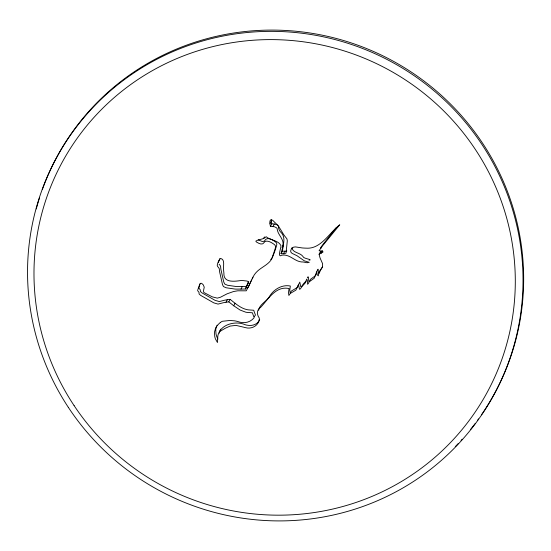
<?xml version="1.0" encoding="UTF-8"?>
<svg xmlns="http://www.w3.org/2000/svg" width="551" height="551" viewBox="0 0 551 551"><rect width="100%" height="100%" fill="white"/><g stroke="black" fill="none" stroke-linecap="round" stroke-linejoin="round"><path stroke-width="0.83" d="M258.66 310.309C259.425 304.118 267.187 301.266 269.866 295.825C274.226 289.075 282.222 284.385 290.336 286.017L289.778 290.177L290.163 292.939L291.513 290.942L297.141 287.622L299.785 282.126L300.756 286.734L301.666 286.355L303.146 284.192A27.777 27.219 26.8 0 1 304.489 282.691L306.074 281.058M307.334 277.938C309.276 273.082 307.913 285.177 309.834 280.604A4.284 4.194 26.8 0 1 310.557 279.267L315.571 275.624M282.105 247.64C285.873 239.802 277.635 235.594 277.16 228.755A2.603 2.555 26.8 0 0 276.636 227.887L274.556 226.764L270.507 226.337C268.84 221.564 270.018 216.605 274.618 222.246A55.327 54.212 26.8 0 1 276.244 223.796L278.868 226.723L282.394 232.474A57.394 56.243 26.8 0 0 284.433 235.711L286.913 238.824L287.319 240.78L286.031 253.088L284.481 253.708A7.686 7.535 26.8 0 1 283.538 253.735L281.106 253.674C282.408 246.579 287.099 237.729 280.328 231.682C278.992 230.139 278.496 228.19 278.441 226.227A2.603 2.555 26.8 0 0 278.124 225.621M292.009 247.633C292.202 252.909 300.309 252.475 303.002 256.546C303.016 258.729 313.712 259.59 309.056 260.196M281.106 253.674L282.387 251.146L283.379 245.112M218.527 262.4L219.016 260.616A19.836 19.443 26.8 0 1 219.849 258.633M316.343 273.661L316.584 272.621M316.873 271.498C319.305 265.692 317.059 272.428 319.422 273.324M216.426 326.571L215.751 329.567L215.978 333.63A19.753 19.361 26.8 0 0 216.681 336.358L217.852 339.03M200.013 283.841L198.932 287.684A1.756 1.722 26.8 0 0 199.076 288.387L200.199 289.702A1.811 1.77 26.8 0 1 200.323 290.432L200.371 291.424L201.88 292.822L215.083 300.343L219.326 301.569L222.935 300.632A41.835 40.994 26.8 0 1 225.249 300.061L230.07 299.331C235.249 303.305 240.346 308.161 246.938 309.621A16.502 16.172 26.8 0 0 249.651 309.972L253.722 310.247L254.417 312.396A17.343 16.998 26.8 0 0 254.865 313.505L255.361 314.731A1.026 1.006 26.8 0 1 255.32 315.282L254.225 316.563M315.868 275.114L316.116 274.481M248.763 281.602L248.487 282.277M251.559 279.977L248.418 287.037L246.986 288.373M245.395 289.027L247.613 283.813A38.198 37.434 26.8 0 0 248.033 282.704C249.19 280.493 244.968 281.079 243.845 280.659A40.705 39.892 26.8 0 0 241.152 280.5C234.54 281.43 223.3 283.159 223.899 273.076A59.57 58.372 26.8 0 1 223.596 270.169C222.948 266.898 225.338 259.342 220.848 258.488A3.712 3.637 26.8 0 0 219.952 259.06L218.575 261.167A19.836 19.443 26.8 0 0 217.741 263.144L217.211 265.279L217.507 266.236A7.611 7.459 26.8 0 0 218.416 267.407L218.644 267.683A4.332 4.25 26.8 0 1 219.312 268.957L219.532 271.264A23.913 23.431 26.8 0 0 220.097 273.95L222.466 284.481L223.424 286.548L226.192 287.78L234.747 289.027A21.248 20.821 26.8 0 0 236.131 289.123L245.395 289.027L247.151 285.384M247.289 285.067L247.702 284.096M247.95 283.538L248.184 282.987L246.903 285.521M252.2 278.517L252.84 277.146M220.283 322.555A19.14 18.755 26.8 0 0 215.593 328.169L214.477 332.101L214.704 336.165A19.753 19.361 26.8 0 0 215.4 338.886L217.459 342.522L217.824 336.158A11.275 11.048 26.8 0 1 218.224 334.45L219.401 331.723L225.325 328.224L230.16 326.075L235.938 325.379L243.811 327.204A9.897 9.698 26.8 0 0 245.718 327.693C252.007 329.491 259.569 325.042 259.321 318.127C256.656 314.828 256.532 309.552 260.678 307.327C268.399 299.124 275.72 285.693 289.055 288.545L288.497 292.705L288.882 295.467L290.232 293.469L295.859 290.15L298.511 284.653L299.482 289.268L300.385 288.882L301.872 286.72A27.777 27.219 26.8 0 1 303.215 285.225L305.509 282.622L306.638 279.137L307.313 280.094L307.61 284.302L308.56 283.131A4.284 4.194 26.8 0 1 309.283 281.802L314.29 278.152L316.722 271.615L317.169 274.687L318.313 275.858L318.616 273.289L322.569 266.877L322.604 263.729L320.048 257.951L319.098 254.286L323.134 251.903L320.937 250.884A10.834 10.614 26.8 0 1 320.124 250.905L319.077 250.733L322.349 246.077L339.747 224.787C329.257 232.674 320.978 249.431 305.936 248.15A59.191 58 26.8 0 1 302.038 247.916L295.563 246.917L293.621 247.124L291.534 248.57L290.611 250.912L290.942 252.248L292.037 253.343L296.893 255.664L304.324 260.823L309.276 262.338L307.065 262.744L303.312 262.014A20.07 19.671 26.8 0 0 301.431 261.939C294.461 261.312 289.571 253.832 281.802 255.182C277.339 258.357 280.659 248.804 280.838 246.944A5.772 5.655 26.8 0 0 280.907 245.615C278.661 240.332 270.066 240.264 266.174 236.716C263.309 239.83 258.97 238.865 255.829 241.138L256.325 241.93L258.922 243.37L260.899 243.997L262.613 243.831A2.941 2.879 26.8 0 0 263.426 243.218C265.94 238.638 271.76 242.592 274.646 244.754C276.871 246.607 274.46 249.706 274.129 251.952A126.916 124.368 26.8 0 1 272.993 255.196C271.416 264.087 261.656 266.374 256.263 272.352A26.358 25.828 26.8 0 0 254.025 275.224L246.283 290.825L237.77 290.797L233.555 291.52L227.115 293.807L220.455 297.244L217.308 298.132L212.28 296.851L203.925 292.519L203.422 291.217L204.235 287.167L203.264 284.812L201.694 283.366L200.867 283.255L199.793 284.137L197.657 290.212A1.756 1.722 26.8 0 0 197.795 290.914L198.925 292.23A1.811 1.77 26.8 0 1 199.042 292.96L199.09 293.952L200.605 295.35L213.809 302.871L218.044 304.097L221.654 303.167A41.835 40.994 26.8 0 1 223.968 302.589L226.02 302.217L227.301 299.689M226.02 302.217L228.789 301.865L230.07 299.331M270.093 223.513L271.374 220.985L271.23 219.808M263.75 238.184L264.39 236.916M270.507 226.337L271.781 223.809L271.374 220.985M219.401 331.723C223.933 323.458 236.854 320.999 245.092 324.677A9.897 9.698 26.8 0 0 247 325.166C251.931 326.254 257.551 324.622 259.7 319.676M240.987 289.096L242.268 286.568M273.014 226.53L274.288 224.002L277.367 224.891M220.276 322.549L221.468 321.729A6.378 6.247 26.8 0 1 222.494 321.267L229.767 320.482L234.554 320.82A30.078 29.478 26.8 0 1 237.46 321.447L239.981 322.19A16.792 16.454 26.8 0 0 242.564 322.61C246.834 323.072 251.394 321.143 254.045 317.81A1.026 1.006 26.8 0 0 254.087 317.259L253.584 316.04A17.343 16.998 26.8 0 1 253.136 314.931L252.441 312.775L248.37 312.507A16.502 16.172 26.8 0 1 245.656 312.155L240.05 310.02L233.755 305.777L235.029 303.25M283.538 253.735L284.812 251.208A7.686 7.535 26.8 0 0 285.762 251.18L286.857 250.946M319.098 254.286L320.372 251.759L322.032 250.939M321.254 253.219L322.535 250.691M220.682 329.195L219.498 331.922A11.275 11.048 26.8 0 0 219.174 333.19M322.652 266.656L319.897 270.761L319.628 272.38M336.089 227.859L322.487 245.071L320.468 247.95L320.923 248.356M270.789 259.617L272.428 257.262L274.274 252.661A126.916 124.368 26.8 0 0 275.404 249.417C275.886 247.013 278.42 243.342 275.3 241.765C272.525 239.726 266.98 236.324 264.7 240.691A2.941 2.879 26.8 0 1 263.888 241.304L262.173 241.462L258.309 239.892M281.809 253.281L281.175 253.501M246.669 286.492L237.412 286.596A21.248 20.821 26.8 0 1 236.028 286.499L227.467 285.246L224.705 284.02L223.74 281.954L221.371 271.423A23.913 23.431 26.8 0 1 220.813 268.736L220.586 266.429A4.332 4.25 26.8 0 0 219.918 265.155L219.691 264.879A7.611 7.459 26.8 0 1 219.133 264.218M282.387 251.146L284.812 251.208M271.781 223.809L274.288 224.002M228.789 301.865L233.755 305.777M320.372 251.759L320.558 252.585M42.317 189.592A248.749 243.756 26.8 0 1 387.195 57.993A248.749 243.756 26.8 0 1 481.484 414.786M478.578 418.905A248.749 243.756 26.8 0 1 477.593 420.268M475.086 423.636A248.749 243.756 26.8 0 1 470.416 429.601M462.186 439.237A248.749 243.756 26.8 0 1 461.049 440.49M458.177 443.583A248.749 243.756 26.8 0 1 455.25 446.62M36.276 208.932A248.749 243.756 26.8 0 1 39.603 197.575M216.874 325.634A19.14 18.755 26.8 0 1 217.122 325.186M68.303 407.292A248.749 243.756 26.8 0 0 496.678 389.536A248.749 243.756 26.8 0 0 260.864 31.565A248.749 243.756 26.8 0 0 68.303 407.292M74.103 405.605A241.641 236.792 26.8 0 0 490.135 386.719A241.641 236.792 26.8 0 0 259.679 39.858A241.641 236.792 26.8 0 0 74.103 405.605"/></g></svg>
